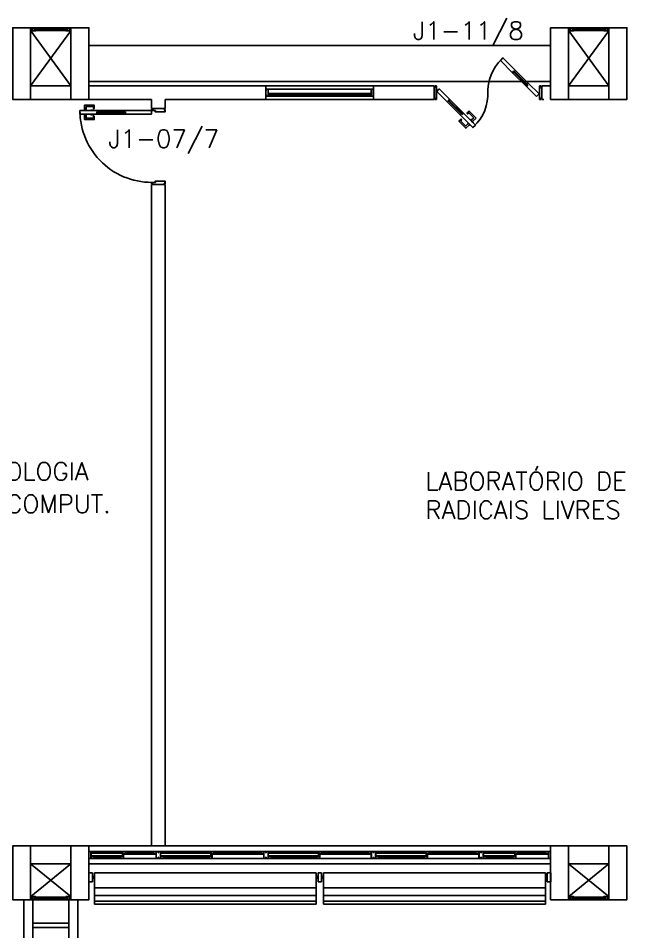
# Model space of a CAD drawing. Header units: millimetres. Extents: x 2801 to 3319, y 1187 to 1422.
# Drawn here: x 2984.39 to 2991.17, y 1340.99 to 1351.18 of the extents above; entities that cross this region are included whole.
import ezdxf

# ---------------------------------------------------------------- set-up
doc = ezdxf.new("R2010")
doc.units = ezdxf.units.MM
for name, color, linetype in [('AR-ALV', 2, 'Continuous'), ('AR-BRISES', 1, 'Continuous'), ('AR-ESQ', 1, 'Continuous'), ('AR-ESTC', 3, 'Continuous'), ('AR-PEITORIL', 1, 'Continuous'), ('AR-PISO', 1, 'Continuous'), ('AR-PORTA', 1, 'Continuous'), ('AR-SHAFT', 1, 'Continuous'), ('BR-LINHAS', 1, 'Continuous'), ('BR-MONTANTE', 242, 'Continuous'), ('BR-PAINEL', 1, 'Continuous'), ('BR-SUPORTE', 1, 'Continuous'), ('DT-ESQ-BAGUETE-C', 2, 'Continuous'), ('DT-ESQ-BAGUETE-V', 1, 'Continuous'), ('DT-ESQ-CHAPA DOBRADA-V', 1, 'Continuous'), ('DT-ESQ-MARCO-V', 1, 'Continuous'), ('DT-ESQ-PERFIL CADEIRA-C', 2, 'Continuous'), ('DT-ESQ-PERFIL CADEIRA-V', 1, 'Continuous'), ('DT-ESQ-PERFIL U SIMPLES-C', 2, 'Continuous'), ('DT-ESQ-PERFIL U-C', 2, 'Continuous'), ('DT-ESQ-PERFIL U-V', 1, 'Continuous'), ('DT-ESQ-VENEZIANA-C', 2, 'Continuous'), ('DT-ESQ-VENEZIANA-V', 2, 'Continuous'), ('DT-ESQ-VIDRO-C', 2, 'Continuous'), ('ENDEREÇO', 2, 'Continuous'), ('insercao', 4, 'Continuous'), ('maçaneta', 1, 'Continuous'), ('mov', 1, 'Continuous'), ('PM-PERFIL U-C', 2, 'Continuous'), ('PM-VIDRO', 1, 'Continuous'), ('pm1', 2, 'Continuous'), ('pm2', 2, 'Continuous'), ('TEXTO', 2, 'Continuous')]:
    doc.layers.add(name, color=color, linetype=linetype)
doc.styles.add('UNB-100', font='simplex.shx', dxfattribs={"height": 0.2})
doc.styles.add('UNB1-100', font='simplex.shx', dxfattribs={"height": 0.2})

# ---------------------------------------------------------------- blocks, each defined once
blk = doc.blocks.new('DET-GS-COBERTURA')
at = {"layer": 'AR-PISO', "linetype": 'Continuous'}
for p, q in [((210.868, -516.358), (210.868, -512.989)), ((211.468, -512.989), (210.868, -512.989)), ((210.968, -516.358), (210.968, -512.989)), ((211.368, -516.358), (211.368, -512.989)), ((211.468, -516.358), (211.468, -512.989)), ((210.968, -513.248), (211.368, -513.248)), ((210.968, -513.298), (211.368, -513.298))]:
    blk.add_line(p, q, dxfattribs=at)
blk = doc.blocks.new('EF40-P')
at = {"layer": 'DT-ESQ-BAGUETE-C', "color": 2, "ltscale": 0.1}
for points in [[(0.422, -0.08), (0.409, -0.08), (0.409, -0.079), (0.422, -0.079, 0.414214), (0.422, -0.078), (0.422, -0.067, 0.414214), (0.422, -0.067), (0.409, -0.067), (0.409, -0.065), (0.422, -0.065, -0.414214), (0.424, -0.067), (0.424, -0.079, -0.414214)], [(0.702, -0.08), (0.715, -0.08), (0.715, -0.079), (0.702, -0.079, -0.414214), (0.702, -0.078), (0.702, -0.067, -0.414214), (0.702, -0.067), (0.715, -0.067), (0.715, -0.065), (0.702, -0.065, 0.414214), (0.7, -0.067), (0.7, -0.079, 0.414214)], [(1.41, -0.08), (1.396, -0.08), (1.396, -0.079), (1.409, -0.079, 0.414214), (1.41, -0.078), (1.41, -0.067, 0.414214), (1.409, -0.067), (1.396, -0.067), (1.396, -0.065), (1.41, -0.065, -0.414214), (1.411, -0.067), (1.411, -0.079, -0.414214)], [(1.901, -0.08), (1.915, -0.08), (1.915, -0.079), (1.902, -0.079, -0.414214), (1.901, -0.078), (1.901, -0.067, -0.414214), (1.902, -0.067), (1.915, -0.067), (1.915, -0.065), (1.901, -0.065, 0.414214), (1.9, -0.067), (1.9, -0.079, 0.414214)], [(2.61, -0.08), (2.596, -0.08), (2.596, -0.079), (2.609, -0.079, 0.414214), (2.61, -0.078), (2.61, -0.067, 0.414214), (2.609, -0.067), (2.596, -0.067), (2.596, -0.065), (2.61, -0.065, -0.414214), (2.611, -0.067), (2.611, -0.079, -0.414214)], [(3.101, -0.08), (3.115, -0.08), (3.115, -0.079), (3.102, -0.079, -0.414214), (3.101, -0.078), (3.101, -0.067, -0.414214), (3.102, -0.067), (3.115, -0.067), (3.115, -0.065), (3.101, -0.065, 0.414214), (3.1, -0.067), (3.1, -0.079, 0.414214)], [(3.81, -0.08), (3.796, -0.08), (3.796, -0.079), (3.809, -0.079, 0.414214), (3.81, -0.078), (3.81, -0.067, 0.414214), (3.809, -0.067), (3.796, -0.067), (3.796, -0.065), (3.81, -0.065, -0.414214), (3.811, -0.067), (3.811, -0.079, -0.414214)], [(4.301, -0.08), (4.315, -0.08), (4.315, -0.079), (4.302, -0.079, -0.414214), (4.301, -0.078), (4.301, -0.067, -0.414214), (4.302, -0.067), (4.315, -0.067), (4.315, -0.065), (4.301, -0.065, 0.414214), (4.3, -0.067), (4.3, -0.079, 0.414214)], [(4.797, -0.08), (4.784, -0.08), (4.784, -0.079), (4.797, -0.079, 0.414214), (4.797, -0.078), (4.797, -0.067, 0.414214), (4.797, -0.067), (4.784, -0.067), (4.784, -0.065), (4.797, -0.065, -0.414214), (4.799, -0.067), (4.799, -0.079, -0.414214)], [(5.076, -0.08), (5.09, -0.08), (5.09, -0.079), (5.077, -0.079, -0.414214), (5.076, -0.078), (5.076, -0.067, -0.414214), (5.077, -0.067), (5.09, -0.067), (5.09, -0.065), (5.076, -0.065, 0.414214), (5.075, -0.067), (5.075, -0.079, 0.414214)], [(0.073, -0.125), (0.06, -0.125), (0.06, -0.124), (0.073, -0.124, 0.414214), (0.073, -0.123), (0.073, -0.112, 0.414214), (0.073, -0.112), (0.06, -0.112), (0.06, -0.11), (0.073, -0.11, -0.414214), (0.075, -0.112), (0.075, -0.124, -0.414214)], [(0.339, -0.125), (0.352, -0.125), (0.352, -0.124), (0.34, -0.124, -0.414214), (0.339, -0.123), (0.339, -0.112, -0.414214), (0.34, -0.112), (0.352, -0.112), (0.352, -0.11), (0.339, -0.11, 0.414214), (0.337, -0.112), (0.337, -0.124, 0.414214)], [(0.848, -0.125), (0.835, -0.125), (0.835, -0.124), (0.848, -0.124, 0.414214), (0.848, -0.123), (0.848, -0.112, 0.414214), (0.848, -0.112), (0.835, -0.112), (0.835, -0.11), (0.848, -0.11, -0.414214), (0.85, -0.112), (0.85, -0.124, -0.414214)], [(1.326, -0.125), (1.34, -0.125), (1.34, -0.124), (1.327, -0.124, -0.414214), (1.326, -0.123), (1.326, -0.112, -0.414214), (1.327, -0.112), (1.34, -0.112), (1.34, -0.11), (1.326, -0.11, 0.414214), (1.325, -0.112), (1.325, -0.124, 0.414214)], [(2.048, -0.125), (2.035, -0.125), (2.035, -0.124), (2.048, -0.124, 0.414214), (2.048, -0.123), (2.048, -0.112, 0.414214), (2.048, -0.112), (2.035, -0.112), (2.035, -0.11), (2.048, -0.11, -0.414214), (2.05, -0.112), (2.05, -0.124, -0.414214)], [(2.526, -0.125), (2.54, -0.125), (2.54, -0.124), (2.527, -0.124, -0.414214), (2.526, -0.123), (2.526, -0.112, -0.414214), (2.527, -0.112), (2.54, -0.112), (2.54, -0.11), (2.526, -0.11, 0.414214), (2.525, -0.112), (2.525, -0.124, 0.414214)], [(3.248, -0.125), (3.235, -0.125), (3.235, -0.124), (3.248, -0.124, 0.414214), (3.248, -0.123), (3.248, -0.112, 0.414214), (3.248, -0.112), (3.235, -0.112), (3.235, -0.11), (3.248, -0.11, -0.414214), (3.25, -0.112), (3.25, -0.124, -0.414214)], [(3.726, -0.125), (3.74, -0.125), (3.74, -0.124), (3.727, -0.124, -0.414214), (3.726, -0.123), (3.726, -0.112, -0.414214), (3.727, -0.112), (3.74, -0.112), (3.74, -0.11), (3.726, -0.11, 0.414214), (3.725, -0.112), (3.725, -0.124, 0.414214)], [(4.448, -0.125), (4.435, -0.125), (4.435, -0.124), (4.448, -0.124, 0.414214), (4.448, -0.123), (4.448, -0.112, 0.414214), (4.448, -0.112), (4.435, -0.112), (4.435, -0.11), (4.448, -0.11, -0.414214), (4.45, -0.112), (4.45, -0.124, -0.414214)], [(4.714, -0.125), (4.727, -0.125), (4.727, -0.124), (4.714, -0.124, -0.414214), (4.714, -0.123), (4.714, -0.112, -0.414214), (4.714, -0.112), (4.727, -0.112), (4.727, -0.11), (4.714, -0.11, 0.414214), (4.712, -0.112), (4.712, -0.124, 0.414214)]]:
    blk.add_lwpolyline(points, format="xyb", close=True, dxfattribs=at)
at = {"layer": 'DT-ESQ-BAGUETE-V', "ltscale": 0.1}
for p, q in [((0.422, -0.065), (0.702, -0.065)), ((1.41, -0.065), (1.901, -0.065)), ((2.61, -0.065), (3.101, -0.065)), ((3.81, -0.065), (4.301, -0.065)), ((4.797, -0.065), (5.076, -0.065))]:
    blk.add_line(p, q, dxfattribs=at)
at = {"layer": 'DT-ESQ-BAGUETE-V', "color": 1, "ltscale": 0.1}
for p, q in [((0.073, -0.11), (0.339, -0.11)), ((0.848, -0.11), (1.326, -0.11)), ((2.048, -0.11), (2.526, -0.11)), ((3.248, -0.11), (3.726, -0.11)), ((4.448, -0.11), (4.714, -0.11))]:
    blk.add_line(p, q, dxfattribs=at)
at = {"layer": 'DT-ESQ-CHAPA DOBRADA-V', "ltscale": 0.1}
for p, q in [((0.025, -0.077), (0.374, -0.077)), ((0.025, -0.08), (0.374, -0.08)), ((0.8, -0.077), (1.361, -0.077)), ((0.8, -0.08), (1.361, -0.08)), ((4.4, -0.077), (4.749, -0.077)), ((4.4, -0.08), (4.749, -0.08))]:
    blk.add_line(p, q, dxfattribs=at)
at = {"layer": 'DT-ESQ-CHAPA DOBRADA-V', "color": 1, "ltscale": 0.1}
for p, q in [((2, -0.077), (2.561, -0.077)), ((2, -0.08), (2.561, -0.08)), ((3.2, -0.077), (3.761, -0.077)), ((3.2, -0.08), (3.761, -0.08))]:
    blk.add_line(p, q, dxfattribs=at)
at = {"layer": 'DT-ESQ-PERFIL CADEIRA-C', "color": 2, "ltscale": 0.1}
for p, q in [((0.376, -0.088), (0.422, -0.088)), ((0.75, -0.088), (0.702, -0.088)), ((1.363, -0.088), (1.41, -0.088)), ((1.95, -0.088), (1.901, -0.088)), ((2.563, -0.088), (2.61, -0.088)), ((3.15, -0.088), (3.101, -0.088)), ((3.763, -0.088), (3.81, -0.088)), ((4.35, -0.088), (4.301, -0.088)), ((4.751, -0.088), (4.797, -0.088)), ((5.125, -0.088), (5.076, -0.088)), ((0.025, -0.134), (0.073, -0.134)), ((0.385, -0.134), (0.339, -0.134)), ((0.8, -0.134), (0.848, -0.134)), ((1.373, -0.134), (1.326, -0.134)), ((2, -0.134), (2.048, -0.134)), ((2.573, -0.134), (2.526, -0.134)), ((3.2, -0.134), (3.248, -0.134)), ((3.773, -0.134), (3.726, -0.134)), ((4.76, -0.134), (4.714, -0.134))]:
    blk.add_line(p, q, dxfattribs=at)
at = {"layer": 'DT-ESQ-PERFIL CADEIRA-C', "ltscale": 0.1}
blk.add_line((4.4, -0.134), (4.448, -0.134), dxfattribs=at)
at = {"layer": 'DT-ESQ-PERFIL CADEIRA-C', "color": 2, "ltscale": 0.1}
for points in [[(0.422, -0.087, -1), (0.422, -0.09), (0.376, -0.09, -0.414214), (0.374, -0.088), (0.374, -0.067, -0.414214), (0.376, -0.065), (0.407, -0.065, -0.414214), (0.409, -0.067), (0.409, -0.087)], [(0.409, -0.088, -0.198913), (0.408, -0.088, -0.198913), (0.407, -0.087), (0.407, -0.067, 0.414214), (0.407, -0.067), (0.376, -0.067, 0.414214), (0.375, -0.067), (0.375, -0.088, 0.414214), (0.376, -0.088)], [(0.702, -0.09), (0.75, -0.09), (0.75, -0.088), (0.715, -0.088, 0.198912), (0.716, -0.088, 0.198913), (0.716, -0.087), (0.716, -0.067, -0.414214), (0.717, -0.067), (0.75, -0.067), (0.75, -0.065), (0.716, -0.065, 0.414214), (0.715, -0.067), (0.715, -0.079), (0.715, -0.08), (0.715, -0.087), (0.702, -0.087, 1)], [(1.41, -0.087, -1), (1.41, -0.09), (1.363, -0.09, -0.414214), (1.361, -0.088), (1.361, -0.067, -0.414214), (1.363, -0.065), (1.395, -0.065, -0.414214), (1.396, -0.067), (1.396, -0.087)], [(1.396, -0.088, -0.198913), (1.395, -0.088, -0.198913), (1.395, -0.087), (1.395, -0.067, 0.414214), (1.394, -0.067), (1.363, -0.067, 0.414214), (1.363, -0.067), (1.363, -0.088, 0.414214), (1.363, -0.088)], [(1.901, -0.09), (1.95, -0.09), (1.95, -0.088), (1.915, -0.088, 0.198912), (1.916, -0.088, 0.198913), (1.916, -0.087), (1.916, -0.067, -0.414214), (1.917, -0.067), (1.95, -0.067), (1.95, -0.065), (1.916, -0.065, 0.414214), (1.915, -0.067), (1.915, -0.079), (1.915, -0.08), (1.915, -0.087), (1.901, -0.087, 1)], [(2.61, -0.087, -1), (2.61, -0.09), (2.563, -0.09, -0.414214), (2.561, -0.088), (2.561, -0.067, -0.414214), (2.563, -0.065), (2.595, -0.065, -0.414214), (2.596, -0.067), (2.596, -0.087)], [(2.596, -0.088, -0.198913), (2.595, -0.088, -0.198913), (2.595, -0.087), (2.595, -0.067, 0.414214), (2.594, -0.067), (2.563, -0.067, 0.414214), (2.563, -0.067), (2.563, -0.088, 0.414214), (2.563, -0.088)], [(3.101, -0.09), (3.15, -0.09), (3.15, -0.088), (3.115, -0.088, 0.198912), (3.116, -0.088, 0.198913), (3.116, -0.087), (3.116, -0.067, -0.414214), (3.117, -0.067), (3.15, -0.067), (3.15, -0.065), (3.116, -0.065, 0.414214), (3.115, -0.067), (3.115, -0.079), (3.115, -0.08), (3.115, -0.087), (3.101, -0.087, 1)], [(3.81, -0.087, -1), (3.81, -0.09), (3.763, -0.09, -0.414214), (3.761, -0.088), (3.761, -0.067, -0.414214), (3.763, -0.065), (3.795, -0.065, -0.414214), (3.796, -0.067), (3.796, -0.087)], [(3.796, -0.088, -0.198913), (3.795, -0.088, -0.198913), (3.795, -0.087), (3.795, -0.067, 0.414214), (3.794, -0.067), (3.763, -0.067, 0.414214), (3.763, -0.067), (3.763, -0.088, 0.414214), (3.763, -0.088)], [(4.301, -0.09), (4.35, -0.09), (4.35, -0.088), (4.315, -0.088, 0.198912), (4.316, -0.088, 0.198913), (4.316, -0.087), (4.316, -0.067, -0.414214), (4.317, -0.067), (4.35, -0.067), (4.35, -0.065), (4.316, -0.065, 0.414214), (4.315, -0.067), (4.315, -0.079), (4.315, -0.08), (4.315, -0.087), (4.301, -0.087, 1)], [(4.797, -0.087, -1), (4.797, -0.09), (4.751, -0.09, -0.414214), (4.749, -0.088), (4.749, -0.067, -0.414214), (4.751, -0.065), (4.782, -0.065, -0.414214), (4.784, -0.067), (4.784, -0.087)], [(4.784, -0.088, -0.198913), (4.783, -0.088, -0.198913), (4.782, -0.087), (4.782, -0.067, 0.414214), (4.782, -0.067), (4.751, -0.067, 0.414214), (4.75, -0.067), (4.75, -0.088, 0.414214), (4.751, -0.088)], [(5.076, -0.09), (5.125, -0.09), (5.125, -0.088), (5.09, -0.088, 0.198912), (5.091, -0.088, 0.198913), (5.091, -0.087), (5.091, -0.067, -0.414214), (5.092, -0.067), (5.125, -0.067), (5.125, -0.065), (5.091, -0.065, 0.414214), (5.09, -0.067), (5.09, -0.079), (5.09, -0.08), (5.09, -0.087), (5.076, -0.087, 1)], [(0.073, -0.135), (0.025, -0.135), (0.025, -0.134), (0.06, -0.134, -0.198912), (0.059, -0.133, -0.198913), (0.058, -0.132), (0.058, -0.112, 0.414214), (0.058, -0.112), (0.025, -0.112), (0.025, -0.11), (0.058, -0.11, -0.414214), (0.06, -0.112), (0.06, -0.124), (0.06, -0.125), (0.06, -0.132), (0.073, -0.132, -1)], [(0.339, -0.132, 1), (0.339, -0.135), (0.385, -0.135, 0.414214), (0.387, -0.133), (0.387, -0.112, 0.414214), (0.385, -0.11), (0.354, -0.11, 0.414214), (0.352, -0.112), (0.352, -0.132)], [(0.352, -0.134, 0.198913), (0.354, -0.133, 0.198913), (0.354, -0.132), (0.354, -0.112, -0.414214), (0.354, -0.112), (0.385, -0.112, -0.414214), (0.386, -0.112), (0.386, -0.133, -0.414214), (0.385, -0.134)], [(0.848, -0.135), (0.8, -0.135), (0.8, -0.134), (0.835, -0.134, -0.198912), (0.834, -0.133, -0.198913), (0.833, -0.132), (0.833, -0.112, 0.414214), (0.833, -0.112), (0.8, -0.112), (0.8, -0.11), (0.833, -0.11, -0.414214), (0.835, -0.112), (0.835, -0.124), (0.835, -0.125), (0.835, -0.132), (0.848, -0.132, -1)], [(1.326, -0.132, 1), (1.326, -0.135), (1.373, -0.135, 0.414214), (1.375, -0.133), (1.375, -0.112, 0.414214), (1.373, -0.11), (1.341, -0.11, 0.414214), (1.34, -0.112), (1.34, -0.132)], [(1.34, -0.134, 0.198913), (1.341, -0.133, 0.198913), (1.341, -0.132), (1.341, -0.112, -0.414214), (1.342, -0.112), (1.373, -0.112, -0.414214), (1.373, -0.112), (1.373, -0.133, -0.414214), (1.373, -0.134)], [(2.048, -0.135), (2, -0.135), (2, -0.134), (2.035, -0.134, -0.198912), (2.034, -0.133, -0.198913), (2.033, -0.132), (2.033, -0.112, 0.414214), (2.033, -0.112), (2, -0.112), (2, -0.11), (2.033, -0.11, -0.414214), (2.035, -0.112), (2.035, -0.124), (2.035, -0.125), (2.035, -0.132), (2.048, -0.132, -1)], [(2.526, -0.132, 1), (2.526, -0.135), (2.573, -0.135, 0.414214), (2.575, -0.133), (2.575, -0.112, 0.414214), (2.573, -0.11), (2.541, -0.11, 0.414214), (2.54, -0.112), (2.54, -0.132)], [(2.54, -0.134, 0.198913), (2.541, -0.133, 0.198913), (2.541, -0.132), (2.541, -0.112, -0.414214), (2.542, -0.112), (2.573, -0.112, -0.414214), (2.573, -0.112), (2.573, -0.133, -0.414214), (2.573, -0.134)], [(3.248, -0.135), (3.2, -0.135), (3.2, -0.134), (3.235, -0.134, -0.198912), (3.234, -0.133, -0.198913), (3.233, -0.132), (3.233, -0.112, 0.414214), (3.233, -0.112), (3.2, -0.112), (3.2, -0.11), (3.233, -0.11, -0.414214), (3.235, -0.112), (3.235, -0.124), (3.235, -0.125), (3.235, -0.132), (3.248, -0.132, -1)], [(3.726, -0.132, 1), (3.726, -0.135), (3.773, -0.135, 0.414214), (3.775, -0.133), (3.775, -0.112, 0.414214), (3.773, -0.11), (3.741, -0.11, 0.414214), (3.74, -0.112), (3.74, -0.132)], [(3.74, -0.134, 0.198913), (3.741, -0.133, 0.198913), (3.741, -0.132), (3.741, -0.112, -0.414214), (3.742, -0.112), (3.773, -0.112, -0.414214), (3.773, -0.112), (3.773, -0.133, -0.414214), (3.773, -0.134)], [(4.448, -0.135), (4.4, -0.135), (4.4, -0.134), (4.435, -0.134, -0.198912), (4.434, -0.133, -0.198913), (4.433, -0.132), (4.433, -0.112, 0.414214), (4.433, -0.112), (4.4, -0.112), (4.4, -0.11), (4.433, -0.11, -0.414214), (4.435, -0.112), (4.435, -0.124), (4.435, -0.125), (4.435, -0.132), (4.448, -0.132, -1)], [(4.714, -0.132, 1), (4.714, -0.135), (4.76, -0.135, 0.414214), (4.762, -0.133), (4.762, -0.112, 0.414214), (4.76, -0.11), (4.729, -0.11, 0.414214), (4.727, -0.112), (4.727, -0.132)], [(4.727, -0.134, 0.198913), (4.729, -0.133, 0.198913), (4.729, -0.132), (4.729, -0.112, -0.414214), (4.729, -0.112), (4.76, -0.112, -0.414214), (4.761, -0.112), (4.761, -0.133, -0.414214), (4.76, -0.134)]]:
    blk.add_lwpolyline(points, format="xyb", close=True, dxfattribs=at)
at = {"layer": 'DT-ESQ-PERFIL CADEIRA-V', "ltscale": 0.1}
for p, q in [((0.407, -0.09), (0.702, -0.09)), ((1.395, -0.09), (1.901, -0.09))]:
    blk.add_line(p, q, dxfattribs=at)
at = {"layer": 'DT-ESQ-PERFIL CADEIRA-V', "color": 1, "ltscale": 0.1}
for p, q in [((2.595, -0.09), (3.101, -0.09)), ((3.795, -0.09), (4.301, -0.09)), ((4.782, -0.09), (5.076, -0.09)), ((0.073, -0.135), (0.339, -0.135)), ((0.848, -0.135), (1.326, -0.135)), ((2.048, -0.135), (2.526, -0.135)), ((4.448, -0.135), (4.714, -0.135))]:
    blk.add_line(p, q, dxfattribs=at)
at = {"layer": 'DT-ESQ-PERFIL CADEIRA-V', "color": 2, "ltscale": 0.1}
blk.add_line((3.248, -0.135), (3.726, -0.135), dxfattribs=at)
at = {"layer": 'DT-ESQ-PERFIL U SIMPLES-C', "color": 2, "ltscale": 0.1}
for points in [[(0.376, -0.102), (0.384, -0.102), (0.384, -0.1), (0.376, -0.1, -0.414214), (0.375, -0.1), (0.375, -0.092, -0.414214), (0.376, -0.091), (0.384, -0.091), (0.384, -0.09), (0.376, -0.09, 0.414214), (0.374, -0.092), (0.374, -0.1, 0.414214)], [(0.385, -0.098), (0.378, -0.098), (0.378, -0.1), (0.385, -0.1, -0.414214), (0.386, -0.1), (0.386, -0.108, -0.414214), (0.385, -0.109), (0.378, -0.109), (0.378, -0.11), (0.385, -0.11, 0.414214), (0.387, -0.108), (0.387, -0.1, 0.414214)], [(1.363, -0.102), (1.371, -0.102), (1.371, -0.1), (1.363, -0.1, -0.414214), (1.363, -0.1), (1.363, -0.092, -0.414214), (1.363, -0.091), (1.371, -0.091), (1.371, -0.09), (1.363, -0.09, 0.414214), (1.361, -0.092), (1.361, -0.1, 0.414214)], [(1.373, -0.098), (1.365, -0.098), (1.365, -0.1), (1.373, -0.1, -0.414214), (1.373, -0.1), (1.373, -0.108, -0.414214), (1.373, -0.109), (1.365, -0.109), (1.365, -0.11), (1.373, -0.11, 0.414214), (1.375, -0.108), (1.375, -0.1, 0.414214)], [(2.563, -0.102), (2.571, -0.102), (2.571, -0.1), (2.563, -0.1, -0.414214), (2.563, -0.1), (2.563, -0.092, -0.414214), (2.563, -0.091), (2.571, -0.091), (2.571, -0.09), (2.563, -0.09, 0.414214), (2.561, -0.092), (2.561, -0.1, 0.414214)], [(2.573, -0.098), (2.565, -0.098), (2.565, -0.1), (2.573, -0.1, -0.414214), (2.573, -0.1), (2.573, -0.108, -0.414214), (2.573, -0.109), (2.565, -0.109), (2.565, -0.11), (2.573, -0.11, 0.414214), (2.575, -0.108), (2.575, -0.1, 0.414214)], [(3.763, -0.102), (3.771, -0.102), (3.771, -0.1), (3.763, -0.1, -0.414214), (3.763, -0.1), (3.763, -0.092, -0.414214), (3.763, -0.091), (3.771, -0.091), (3.771, -0.09), (3.763, -0.09, 0.414214), (3.761, -0.092), (3.761, -0.1, 0.414214)], [(3.773, -0.098), (3.765, -0.098), (3.765, -0.1), (3.773, -0.1, -0.414214), (3.773, -0.1), (3.773, -0.108, -0.414214), (3.773, -0.109), (3.765, -0.109), (3.765, -0.11), (3.773, -0.11, 0.414214), (3.775, -0.108), (3.775, -0.1, 0.414214)], [(4.751, -0.102), (4.759, -0.102), (4.759, -0.1), (4.751, -0.1, -0.414214), (4.75, -0.1), (4.75, -0.092, -0.414214), (4.751, -0.091), (4.759, -0.091), (4.759, -0.09), (4.751, -0.09, 0.414214), (4.749, -0.092), (4.749, -0.1, 0.414214)], [(4.76, -0.098), (4.752, -0.098), (4.752, -0.1), (4.76, -0.1, -0.414214), (4.761, -0.1), (4.761, -0.108, -0.414214), (4.76, -0.109), (4.752, -0.109), (4.752, -0.11), (4.76, -0.11, 0.414214), (4.762, -0.108), (4.762, -0.1, 0.414214)]]:
    blk.add_lwpolyline(points, format="xyb", close=True, dxfattribs=at)
at = {"layer": 'DT-ESQ-PERFIL U-C', "color": 2, "ltscale": 0.1}
for points in [[(0, -0.062, -0.414214), (0.001, -0.06), (0.023, -0.06, -0.414214), (0.025, -0.062), (0.025, -0.139, -0.414214), (0.023, -0.14), (0.001, -0.14, -0.414214), (0, -0.139), (0, -0.125), (0.001, -0.125), (0.001, -0.138, 0.414214), (0.002, -0.139), (0.023, -0.139, 0.414214), (0.023, -0.138), (0.023, -0.062, 0.414214), (0.023, -0.062), (0.002, -0.062, 0.414214), (0.001, -0.062), (0.001, -0.075), (0, -0.075)], [(0.775, -0.062, 0.414214), (0.773, -0.06), (0.751, -0.06, 0.414214), (0.75, -0.062), (0.75, -0.139, 0.414214), (0.751, -0.14), (0.773, -0.14, 0.414214), (0.775, -0.139), (0.775, -0.125), (0.773, -0.125), (0.773, -0.138, -0.414214), (0.773, -0.139), (0.752, -0.139, -0.414214), (0.751, -0.138), (0.751, -0.062, -0.414214), (0.752, -0.062), (0.773, -0.062, -0.414214), (0.773, -0.062), (0.773, -0.075), (0.775, -0.075)], [(0.775, -0.062, -0.414214), (0.776, -0.06), (0.798, -0.06, -0.414214), (0.8, -0.062), (0.8, -0.139, -0.414214), (0.798, -0.14), (0.776, -0.14, -0.414214), (0.775, -0.139), (0.775, -0.125), (0.776, -0.125), (0.776, -0.138, 0.414214), (0.777, -0.139), (0.798, -0.139, 0.414214), (0.798, -0.138), (0.798, -0.062, 0.414214), (0.798, -0.062), (0.777, -0.062, 0.414214), (0.776, -0.062), (0.776, -0.075), (0.775, -0.075)], [(1.975, -0.062, 0.414214), (1.973, -0.06), (1.951, -0.06, 0.414214), (1.95, -0.062), (1.95, -0.139, 0.414214), (1.951, -0.14), (1.973, -0.14, 0.414214), (1.975, -0.139), (1.975, -0.125), (1.973, -0.125), (1.973, -0.138, -0.414214), (1.973, -0.139), (1.952, -0.139, -0.414214), (1.951, -0.138), (1.951, -0.062, -0.414214), (1.952, -0.062), (1.973, -0.062, -0.414214), (1.973, -0.062), (1.973, -0.075), (1.975, -0.075)], [(1.975, -0.062, -0.414214), (1.976, -0.06), (1.998, -0.06, -0.414214), (2, -0.062), (2, -0.139, -0.414214), (1.998, -0.14), (1.976, -0.14, -0.414214), (1.975, -0.139), (1.975, -0.125), (1.976, -0.125), (1.976, -0.138, 0.414214), (1.977, -0.139), (1.998, -0.139, 0.414214), (1.998, -0.138), (1.998, -0.062, 0.414214), (1.998, -0.062), (1.977, -0.062, 0.414214), (1.976, -0.062), (1.976, -0.075), (1.975, -0.075)], [(3.175, -0.062, 0.414214), (3.173, -0.06), (3.151, -0.06, 0.414214), (3.15, -0.062), (3.15, -0.139, 0.414214), (3.151, -0.14), (3.173, -0.14, 0.414214), (3.175, -0.139), (3.175, -0.125), (3.173, -0.125), (3.173, -0.138, -0.414214), (3.173, -0.139), (3.152, -0.139, -0.414214), (3.151, -0.138), (3.151, -0.062, -0.414214), (3.152, -0.062), (3.173, -0.062, -0.414214), (3.173, -0.062), (3.173, -0.075), (3.175, -0.075)], [(3.175, -0.062, -0.414214), (3.176, -0.06), (3.198, -0.06, -0.414214), (3.2, -0.062), (3.2, -0.139, -0.414214), (3.198, -0.14), (3.176, -0.14, -0.414214), (3.175, -0.139), (3.175, -0.125), (3.176, -0.125), (3.176, -0.138, 0.414214), (3.177, -0.139), (3.198, -0.139, 0.414214), (3.198, -0.138), (3.198, -0.062, 0.414214), (3.198, -0.062), (3.177, -0.062, 0.414214), (3.176, -0.062), (3.176, -0.075), (3.175, -0.075)], [(4.375, -0.062, 0.414214), (4.373, -0.06), (4.351, -0.06, 0.414214), (4.35, -0.062), (4.35, -0.139, 0.414214), (4.351, -0.14), (4.373, -0.14, 0.414214), (4.375, -0.139), (4.375, -0.125), (4.373, -0.125), (4.373, -0.138, -0.414214), (4.373, -0.139), (4.352, -0.139, -0.414214), (4.351, -0.138), (4.351, -0.062, -0.414214), (4.352, -0.062), (4.373, -0.062, -0.414214), (4.373, -0.062), (4.373, -0.075), (4.375, -0.075)], [(4.375, -0.062, -0.414214), (4.376, -0.06), (4.398, -0.06, -0.414214), (4.4, -0.062), (4.4, -0.139, -0.414214), (4.398, -0.14), (4.376, -0.14, -0.414214), (4.375, -0.139), (4.375, -0.125), (4.376, -0.125), (4.376, -0.138, 0.414214), (4.377, -0.139), (4.398, -0.139, 0.414214), (4.398, -0.138), (4.398, -0.062, 0.414214), (4.398, -0.062), (4.377, -0.062, 0.414214), (4.376, -0.062), (4.376, -0.075), (4.375, -0.075)], [(5.15, -0.062, 0.414214), (5.148, -0.06), (5.126, -0.06, 0.414214), (5.125, -0.062), (5.125, -0.139, 0.414214), (5.126, -0.14), (5.148, -0.14, 0.414214), (5.15, -0.139), (5.15, -0.125), (5.148, -0.125), (5.148, -0.138, -0.414214), (5.148, -0.139), (5.127, -0.139, -0.414214), (5.126, -0.138), (5.126, -0.062, -0.414214), (5.127, -0.062), (5.148, -0.062, -0.414214), (5.148, -0.062), (5.148, -0.075), (5.15, -0.075)]]:
    blk.add_lwpolyline(points, format="xyb", close=True, dxfattribs=at)
at = {"layer": 'DT-ESQ-PERFIL U-V', "color": 1, "ltscale": 0.1}
for p, q in [((0.023, -0.06), (0.751, -0.06)), ((0.798, -0.06), (1.951, -0.06)), ((1.998, -0.06), (3.151, -0.06)), ((4.398, -0.06), (5.126, -0.06)), ((0.023, -0.14), (0.751, -0.14)), ((0.798, -0.14), (1.951, -0.14)), ((1.998, -0.14), (3.151, -0.14)), ((4.398, -0.14), (5.126, -0.14))]:
    blk.add_line(p, q, dxfattribs=at)
at = {"layer": 'DT-ESQ-PERFIL U-V', "ltscale": 0.1}
for p, q in [((3.198, -0.06), (4.351, -0.06)), ((3.198, -0.14), (4.351, -0.14))]:
    blk.add_line(p, q, dxfattribs=at)
at = {"layer": 'DT-ESQ-VIDRO-C', "ltscale": 0.1}
for points in [[(0.713, -0.085), (0.713, -0.082), (0.411, -0.082), (0.411, -0.085)], [(1.912, -0.085), (1.912, -0.082), (1.399, -0.082), (1.399, -0.085)], [(3.112, -0.085), (3.112, -0.082), (2.599, -0.082), (2.599, -0.085)], [(4.312, -0.085), (4.312, -0.082), (3.799, -0.082), (3.799, -0.085)], [(5.087, -0.085), (5.087, -0.082), (4.786, -0.082), (4.786, -0.085)], [(0.063, -0.13), (0.063, -0.127), (0.349, -0.127), (0.349, -0.13)], [(0.838, -0.13), (0.838, -0.127), (1.337, -0.127), (1.337, -0.13)], [(2.038, -0.13), (2.038, -0.127), (2.537, -0.127), (2.537, -0.13)], [(3.238, -0.13), (3.238, -0.127), (3.737, -0.127), (3.737, -0.13)], [(4.438, -0.13), (4.438, -0.127), (4.724, -0.127), (4.724, -0.13)]]:
    blk.add_lwpolyline(points, close=True, dxfattribs=at)
blk = doc.blocks.new('EF01-P')
at = {"layer": 'DT-ESQ-BAGUETE-C', "ltscale": 0.1}
for points in [[(0.002, 0.035), (0.015, 0.035), (0.015, 0.033), (0.002, 0.033), (0.002, 0.005), (0.015, 0.005), (0.015, 0.004), (0.002, 0.004, -0.414214), (0, 0.005), (0, 0.033, -0.414214)], [(0.448, 0.035), (0.435, 0.035), (0.435, 0.033), (0.448, 0.033), (0.448, 0.005), (0.435, 0.005), (0.435, 0.004), (0.448, 0.004, 0.414214), (0.45, 0.005), (0.45, 0.033, 0.414214)]]:
    blk.add_lwpolyline(points, format="xyb", close=True, dxfattribs=at)
at = {"layer": 'DT-ESQ-PERFIL CADEIRA-C', "color": 2, "ltscale": 0.1}
for points in [[(0.01, 0.002), (0.01, 0.003), (0.002, 0.003, 1), (0.002, 0), (0.015, 0, 0.414214), (0.016, 0.002), (0.016, 0.033), (0.043, 0.033)], [(0.407, 0.006), (0.432, 0.006), (0.432, 0.016), (0.433, 0.016), (0.433, 0.006, -0.414214), (0.432, 0.005), (0.407, 0.005), (0.394, 0.005, -1), (0.394, 0.008), (0.407, 0.008), (0.407, 0.02), (0.407, 0.032), (0.394, 0.032, -1), (0.394, 0.035), (0.407, 0.035), (0.433, 0.035, -0.414214), (0.435, 0.033), (0.435, 0.002), (0.448, 0.002)]]:
    blk.add_lwpolyline(points, format="xyb", dxfattribs=at)
at = {"layer": 'DT-ESQ-PERFIL CADEIRA-C', "ltscale": 0.1}
for points in [[(0.043, 0.006), (0.018, 0.006), (0.018, 0.016), (0.016, 0.016), (0.016, 0.006, 0.414214), (0.018, 0.005), (0.043, 0.005), (0.056, 0.005, 1), (0.056, 0.008), (0.043, 0.008), (0.043, 0.02), (0.043, 0.032), (0.056, 0.032, 1), (0.056, 0.035), (0.043, 0.035), (0.016, 0.035, 0.414214), (0.015, 0.033), (0.015, 0.002), (0.002, 0.002)], [(0.041, 0.02), (0.041, 0.032, -0.414214), (0.043, 0.033), (0.056, 0.033)], [(0.041, 0.02), (0.041, 0.008, 0.414214), (0.043, 0.006), (0.056, 0.006)], [(0.408, 0.02), (0.408, 0.032, 0.414214), (0.407, 0.033), (0.394, 0.033)], [(0.408, 0.02), (0.408, 0.008, -0.414214), (0.407, 0.006), (0.394, 0.006)], [(0.44, 0.002), (0.44, 0.003), (0.448, 0.003, -1), (0.448, 0), (0.435, 0, -0.414214), (0.433, 0.002), (0.433, 0.033), (0.407, 0.033)]]:
    blk.add_lwpolyline(points, format="xyb", dxfattribs=at)
at = {"layer": 'DT-ESQ-PERFIL CADEIRA-V', "ltscale": 0.1}
blk.add_line((0.015, 0), (0.435, 0), dxfattribs=at)
at = {"layer": 'DT-ESQ-VENEZIANA-C', "ltscale": 0.1}
for p, q in [((0.043, 0.011), (0.407, 0.011)), ((0.043, 0.009), (0.407, 0.009))]:
    blk.add_line(p, q, dxfattribs=at)
at = {"layer": 'DT-ESQ-VENEZIANA-V', "ltscale": 0.1}
blk.add_line((0.043, 0.031), (0.407, 0.031), dxfattribs=at)
blk = doc.blocks.new('BR-MODULO1')
at = {"layer": 'BR-LINHAS'}
for p, q in [((0.06, -0.265), (2.535, -0.265)), ((2.615, -0.265), (5.09, -0.265)), ((0.06, -0.352), (2.535, -0.352)), ((2.615, -0.352), (5.09, -0.352)), ((0.06, -0.415), (2.535, -0.415)), ((2.615, -0.415), (5.09, -0.415))]:
    blk.add_line(p, q, dxfattribs=at)
at = {"layer": 'BR-MONTANTE'}
for p, q in [((0, -0.1), (0, -0.2)), ((0, -0.1), (0.04, -0.1)), ((0.04, -0.1), (0.04, -0.2)), ((2.555, -0.1), (2.595, -0.1)), ((2.555, -0.1), (2.555, -0.2)), ((2.595, -0.1), (2.595, -0.2)), ((5.11, -0.1), (5.11, -0.2)), ((5.11, -0.1), (5.15, -0.1)), ((5.15, -0.1), (5.15, -0.2)), ((0, -0.2), (0.04, -0.2)), ((2.555, -0.2), (2.595, -0.2)), ((5.11, -0.2), (5.15, -0.2))]:
    blk.add_line(p, q, dxfattribs=at)
at = {"layer": 'BR-PAINEL'}
for p, q in [((0.06, -0.1), (2.535, -0.1)), ((0.06, -0.1), (0.06, -0.45)), ((2.535, -0.1), (2.535, -0.45)), ((2.615, -0.1), (2.615, -0.45)), ((2.615, -0.1), (5.09, -0.1)), ((5.09, -0.1), (5.09, -0.45)), ((0.06, -0.45), (2.535, -0.45)), ((2.615, -0.45), (5.09, -0.45))]:
    blk.add_line(p, q, dxfattribs=at)
at = {"layer": 'BR-SUPORTE'}
for p, q in [((0.04, -0.14), (0.06, -0.14)), ((0.04, -0.16), (0.06, -0.16)), ((0.05, -0.14), (0.05, -0.16)), ((2.535, -0.14), (2.555, -0.14)), ((2.535, -0.16), (2.555, -0.16)), ((2.545, -0.14), (2.545, -0.16)), ((2.615, -0.14), (2.595, -0.14)), ((2.615, -0.16), (2.595, -0.16)), ((2.605, -0.14), (2.605, -0.16)), ((5.09, -0.14), (5.11, -0.14)), ((5.09, -0.16), (5.11, -0.16)), ((5.1, -0.14), (5.1, -0.16))]:
    blk.add_line(p, q, dxfattribs=at)
blk = doc.blocks.new('EF05B-P')
at = {"layer": 'DT-ESQ-BAGUETE-C', "ltscale": 0.1}
for points in [[(0.039, -0.05), (0.0255, -0.05), (0.0255, -0.0485), (0.039, -0.0485), (0.039, -0.0365), (0.0255, -0.0365), (0.0255, -0.035), (0.039, -0.035, -0.4142136), (0.0405, -0.0365), (0.0405, -0.0485, -0.4142136)], [(1.161, -0.05), (1.1745, -0.05), (1.1745, -0.0485), (1.161, -0.0485), (1.161, -0.0365), (1.1745, -0.0365), (1.1745, -0.035), (1.161, -0.035, 0.4142136), (1.1595, -0.0365), (1.1595, -0.0485, 0.4142136)]]:
    blk.add_lwpolyline(points, format="xyb", close=True, dxfattribs=at)
at = {"layer": 'DT-ESQ-BAGUETE-V', "ltscale": 0.1}
blk.add_line((1.161, -0.05), (0.039, -0.05), dxfattribs=at)
at = {"layer": 'DT-ESQ-CHAPA DOBRADA-V', "ltscale": 0.1}
blk.add_line((1.16, -0.067), (0.04, -0.067), dxfattribs=at)
at = {"layer": 'DT-ESQ-MARCO-V', "ltscale": 0.1}
for p, q in [((0.0235, -0.035), (1.1765, -0.035)), ((0.0235, -0.115), (1.1765, -0.115))]:
    blk.add_line(p, q, dxfattribs=at)
at = {"layer": 'DT-ESQ-PERFIL U-C', "ltscale": 0.1}
for points in [[(0.025, -0.0655), (0.025, -0.0655, 0.4142136), (0.0235, -0.067), (0.0235, -0.1135), (0.0015, -0.1135), (0.0015, -0.1), (0, -0.1), (0, -0.1135, 0.4142136), (0.0015, -0.115), (0.0235, -0.115, 0.4142136), (0.025, -0.1135), (0.025, -0.067), (0.04, -0.067, 1), (0.04, -0.064), (0.025, -0.064), (0.025, -0.0365, 0.4142136), (0.0235, -0.035), (0.0015, -0.035, 0.4142136), (0, -0.0365), (0, -0.05), (0.0015, -0.05), (0.0015, -0.0365), (0.0235, -0.0365), (0.0235, -0.064, 0.4142136), (0.025, -0.0655), (0.04, -0.0655)], [(1.175, -0.0655), (1.175, -0.0655, -0.4142136), (1.1765, -0.067), (1.1765, -0.1135), (1.1985, -0.1135), (1.1985, -0.1), (1.2, -0.1), (1.2, -0.1135, -0.4142136), (1.1985, -0.115), (1.1765, -0.115, -0.4142136), (1.175, -0.1135), (1.175, -0.067), (1.16, -0.067, -1), (1.16, -0.064), (1.175, -0.064), (1.175, -0.0365, -0.4142136), (1.1765, -0.035), (1.1985, -0.035, -0.4142136), (1.2, -0.0365), (1.2, -0.05), (1.1985, -0.05), (1.1985, -0.0365), (1.1765, -0.0365), (1.1765, -0.064, -0.4142136), (1.175, -0.0655), (1.16, -0.0655)]]:
    blk.add_lwpolyline(points, format="xyb", dxfattribs=at)
at = {"layer": 'DT-ESQ-VIDRO-C', "ltscale": 0.1}
blk.add_lwpolyline([(0.027, -0.062), (0.027, -0.052), (1.173, -0.052), (1.173, -0.062)], close=True, dxfattribs=at)
blk = doc.blocks.new('PM7B')
at = {"layer": 'maçaneta'}
for points in [[(0.732, -0.208), (0.771, -0.247), (0.785, -0.233), (0.758, -0.206, -0.414214), (0.758, -0.204), (0.813, -0.148), (0.827, -0.162), (0.834, -0.155), (0.81, -0.13)], [(0.806, -0.282), (0.845, -0.321), (0.923, -0.243), (0.898, -0.219), (0.891, -0.226), (0.905, -0.24), (0.849, -0.295, -0.414214), (0.847, -0.295), (0.82, -0.268)], [(0.845, -0.321), (0.806, -0.282), (0.82, -0.268), (0.847, -0.295, 0.414214), (0.849, -0.295), (0.905, -0.24), (0.891, -0.226), (0.898, -0.219), (0.923, -0.243)]]:
    blk.add_lwpolyline(points, format="xyb", close=True, dxfattribs=at)
for points in [[(0.792, -0.226), (0.764, -0.254), (0.767, -0.258), (0.795, -0.229)], [(0.792, -0.226), (0.764, -0.254), (0.767, -0.258), (0.795, -0.229)], [(0.827, -0.261), (0.799, -0.289), (0.795, -0.286), (0.824, -0.258)], [(0.827, -0.261), (0.799, -0.289), (0.795, -0.286), (0.824, -0.258)]]:
    blk.add_lwpolyline(points, close=True, dxfattribs=at)
at = {"layer": 'mov'}
for centre, start, end in [((0.099, 0.089), 356.8029, 46.3992), ((1.101, 0.061), 176.8029, 226.3992)]:
    blk.add_arc(centre, 0.501, start, end, dxfattribs=at)
at = {"layer": 'PM-PERFIL U-C'}
for p, q in [((0, 0.12), (0, 0.139)), ((0.002, 0.12), (0, 0.12)), ((0.001, 0.14), (0.01, 0.14)), ((0.01, 0.138), (0.002, 0.138)), ((0.002, 0.138), (0.002, 0.12)), ((0.01, 0.14), (0.01, 0.149)), ((0.012, 0.15), (0.023, 0.15)), ((0.023, 0.148), (0.012, 0.148)), ((0.012, 0.148), (0.012, 0.139)), ((0.023, 0.148), (0.023, 0.002)), ((0.025, 0.149), (0.025, 0.001)), ((1.175, 0.149), (1.175, 0.001)), ((1.188, 0.15), (1.176, 0.15)), ((1.177, 0.148), (1.188, 0.148)), ((1.177, 0.148), (1.177, 0.002)), ((1.188, 0.148), (1.188, 0.139)), ((1.189, 0.138), (1.198, 0.138)), ((1.19, 0.14), (1.19, 0.149)), ((1.198, 0.14), (1.19, 0.14)), ((1.198, 0.138), (1.198, 0.12)), ((1.198, 0.12), (1.2, 0.12)), ((1.2, 0.12), (1.2, 0.139)), ((0, 0.012), (0, 0.03)), ((0, 0.03), (0.002, 0.03)), ((0.01, 0.01), (0.001, 0.01)), ((0.002, 0.03), (0.002, 0.012)), ((0.002, 0.012), (0.01, 0.012)), ((0.01, 0.001), (0.01, 0.01)), ((0.012, 0.01), (0.012, 0.002)), ((0.012, 0.002), (0.023, 0.002)), ((0.023, 0), (0.012, 0)), ((1.188, 0.002), (1.177, 0.002)), ((1.176, 0), (1.188, 0)), ((1.188, 0.01), (1.188, 0.002)), ((1.198, 0.012), (1.189, 0.012)), ((1.19, 0.01), (1.198, 0.01)), ((1.19, 0.001), (1.19, 0.01)), ((1.198, 0.03), (1.198, 0.012)), ((1.2, 0.03), (1.198, 0.03)), ((1.2, 0.012), (1.2, 0.03))]:
    blk.add_line(p, q, dxfattribs=at)
for centre, start, end in [((0.001, 0.139), 90, 180), ((0.012, 0.149), 90, 180), ((0.01, 0.139), 270, 0), ((0.023, 0.149), 0, 90), ((1.176, 0.149), 90, 180), ((1.188, 0.149), 0, 90), ((1.189, 0.139), 180, 270), ((1.198, 0.139), 0, 90), ((0.001, 0.012), 180, 270), ((0.01, 0.01), 0, 90), ((0.012, 0.001), 180, 270), ((0.023, 0.001), 269.9386, 0), ((1.176, 0.001), 180, 270.0614), ((1.189, 0.01), 90, 180), ((1.188, 0.001), 270, 0), ((1.198, 0.012), 270, 0)]:
    blk.add_arc(centre, 0.0015, start, end, dxfattribs=at)
at = {"layer": 'PM-VIDRO'}
for p, q in [((0.161, 0.171), (0.302, 0.312)), ((0.309, 0.305), (0.168, 0.164)), ((0.891, -0.155), (1.032, -0.014)), ((1.039, -0.021), (0.898, -0.162))]:
    blk.add_line(p, q, dxfattribs=at)
at = {"layer": 'pm1'}
for p, q in [((0.302, 0.312), (0.291, 0.323)), ((0.302, 0.312), (0.309, 0.319)), ((0.327, 0.302), (0.309, 0.319)), ((0.316, 0.312), (0.309, 0.305)), ((0.32, 0.294), (0.309, 0.305)), ((0.327, 0.302), (0.32, 0.294)), ((0.03, 0.061), (0.15, 0.181)), ((0.178, 0.153), (0.058, 0.033)), ((0.15, 0.181), (0.161, 0.171)), ((0.154, 0.164), (0.161, 0.171)), ((0.171, 0.146), (0.154, 0.164)), ((0.168, 0.164), (0.161, 0.157)), ((0.168, 0.164), (0.178, 0.153)), ((0.178, 0.153), (0.171, 0.146)), ((0.058, 0.033), (0.03, 0.061)), ((1.022, -0.003), (1.029, 0.004)), ((1.029, 0.004), (1.046, -0.014)), ((1.032, -0.014), (1.039, -0.007)), ((1.046, -0.014), (1.039, -0.021)), ((0.873, -0.152), (0.88, -0.144)), ((0.873, -0.152), (0.891, -0.169)), ((0.88, -0.144), (0.891, -0.155)), ((0.884, -0.162), (0.891, -0.155)), ((0.898, -0.162), (0.891, -0.169)), ((0.898, -0.162), (0.909, -0.173))]:
    blk.add_line(p, q, dxfattribs=at)
for points in [[(0.291, 0.323), (0.433, 0.464), (0.461, 0.436), (0.32, 0.294)], [(1.032, -0.014), (1.022, -0.003), (1.142, 0.117), (1.17, 0.089), (1.05, -0.031), (1.039, -0.021)], [(0.909, -0.173), (0.767, -0.314), (0.739, -0.286), (0.873, -0.152)]]:
    blk.add_lwpolyline(points, dxfattribs=at)
at = {"layer": 'pm2'}
for p, q in [((0.15, 0.181), (0.291, 0.323)), ((0.32, 0.294), (0.178, 0.153)), ((0.88, -0.144), (1.022, -0.003)), ((1.05, -0.031), (0.909, -0.173))]:
    blk.add_line(p, q, dxfattribs=at)
blk = doc.blocks.new('PM3V')
at = {"layer": 'maçaneta'}
for points in [[(0.02, 0.9), (-0.035, 0.9), (-0.035, 0.79), (0, 0.79), (0, 0.8), (-0.02, 0.8), (-0.02, 0.879, -0.414214), (-0.018, 0.88), (0.02, 0.88)], [(0.125, 0.9), (0.07, 0.9), (0.07, 0.88), (0.109, 0.88, -0.414214), (0.11, 0.879), (0.11, 0.8), (0.09, 0.8), (0.09, 0.79), (0.125, 0.79)]]:
    blk.add_lwpolyline(points, format="xyb", close=True, dxfattribs=at)
for points in [[(0.02, 0.79), (0.02, 0.83), (0.025, 0.83), (0.025, 0.79)], [(0.07, 0.79), (0.07, 0.83), (0.065, 0.83), (0.065, 0.79)]]:
    blk.add_lwpolyline(points, close=True, dxfattribs=at)
at = {"layer": 'mov'}
blk.add_arc((0.025, 0.15), 0.8, 356.8472, 90, dxfattribs=at)
at = {"layer": 'PM-PERFIL U-C'}
for p, q in [((0, 0.12), (0, 0.139)), ((0.002, 0.12), (0, 0.12)), ((0.002, 0.14), (0.01, 0.14)), ((0.002, 0.138), (0.002, 0.12)), ((0.011, 0.138), (0.002, 0.138)), ((0.01, 0.14), (0.01, 0.149)), ((0.012, 0.15), (0.024, 0.15)), ((0.012, 0.148), (0.012, 0.14)), ((0.023, 0.148), (0.012, 0.148)), ((0.023, 0.109), (0.023, 0.148)), ((0.025, 0.149), (0.025, 0.109)), ((0.038, 0.109), (0.025, 0.109)), ((0.038, 0.107), (0.025, 0.107)), ((0.038, 0.107), (0.038, 0.002)), ((0.04, 0.108), (0.04, 0.002)), ((0.81, 0.108), (0.81, 0.002)), ((0.812, 0.109), (0.825, 0.109)), ((0.812, 0.107), (0.826, 0.107)), ((0.812, 0.107), (0.812, 0.002)), ((0.825, 0.149), (0.825, 0.109)), ((0.839, 0.15), (0.827, 0.15)), ((0.827, 0.148), (0.838, 0.148)), ((0.827, 0.109), (0.827, 0.148)), ((0.838, 0.148), (0.838, 0.14)), ((0.84, 0.14), (0.84, 0.149)), ((0.849, 0.14), (0.84, 0.14)), ((0.84, 0.138), (0.848, 0.138)), ((0.848, 0.138), (0.848, 0.12)), ((0.848, 0.12), (0.85, 0.12)), ((0.85, 0.12), (0.85, 0.139)), ((0, 0.03), (0.002, 0.03)), ((0, 0.012), (0, 0.03)), ((0.002, 0.03), (0.002, 0.012)), ((0.002, 0.012), (0.011, 0.012)), ((0.01, 0.01), (0.002, 0.01)), ((0.01, 0.002), (0.01, 0.01)), ((0.012, 0.011), (0.012, 0.002)), ((0.012, 0.002), (0.038, 0.002)), ((0.038, 0), (0.012, 0)), ((0.838, 0.002), (0.812, 0.002)), ((0.812, 0), (0.839, 0)), ((0.838, 0.011), (0.838, 0.002)), ((0.848, 0.012), (0.84, 0.012)), ((0.84, 0.002), (0.84, 0.01)), ((0.84, 0.01), (0.849, 0.01)), ((0.85, 0.03), (0.848, 0.03)), ((0.848, 0.03), (0.848, 0.012)), ((0.85, 0.012), (0.85, 0.03))]:
    blk.add_line(p, q, dxfattribs=at)
for centre, start, end in [((0.002, 0.139), 90, 180), ((0.012, 0.149), 90, 180), ((0.011, 0.14), 270, 0), ((0.025, 0.109), 180, 270), ((0.024, 0.149), 360, 90), ((0.038, 0.108), 0, 90), ((0.812, 0.108), 90, 180), ((0.827, 0.149), 90, 180), ((0.826, 0.109), 270, 0), ((0.84, 0.14), 180, 270), ((0.839, 0.149), 0, 90), ((0.849, 0.139), 0, 90), ((0.002, 0.012), 180, 270), ((0.012, 0.002), 180, 270), ((0.011, 0.011), 0, 90), ((0.038, 0.002), 269.9386, 0), ((0.812, 0.002), 180, 270.0614), ((0.84, 0.011), 90, 180), ((0.839, 0.002), 270, 0), ((0.849, 0.012), 270, 0)]:
    blk.add_arc(centre, 0.0015, start, end, dxfattribs=at)
at = {"layer": 'PM-VIDRO'}
for p, q in [((0.04, 0.45), (0.04, 0.75)), ((0.05, 0.75), (0.05, 0.45))]:
    blk.add_line(p, q, dxfattribs=at)
at = {"layer": 'pm1'}
for p, q in [((0.025, 0.95), (0.065, 0.95)), ((0.025, 0.75), (0.025, 0.95)), ((0.065, 0.95), (0.065, 0.76)), ((0.04, 0.75), (0.025, 0.75)), ((0.065, 0.76), (0.04, 0.76)), ((0.04, 0.75), (0.04, 0.76)), ((0.05, 0.76), (0.05, 0.75)), ((0.065, 0.75), (0.05, 0.75)), ((0.065, 0.76), (0.065, 0.75)), ((0.025, 0.15), (0.025, 0.45)), ((0.04, 0.45), (0.025, 0.45)), ((0.04, 0.44), (0.04, 0.45)), ((0.065, 0.44), (0.04, 0.44)), ((0.065, 0.45), (0.05, 0.45)), ((0.05, 0.45), (0.05, 0.44)), ((0.065, 0.45), (0.065, 0.44)), ((0.065, 0.44), (0.065, 0.15)), ((0.065, 0.15), (0.025, 0.15))]:
    blk.add_line(p, q, dxfattribs=at)
at = {"layer": 'pm2'}
for p, q in [((0.025, 0.45), (0.025, 0.75)), ((0.065, 0.75), (0.065, 0.45)), ((0.025, 0.15), (0.025, 0.109)), ((0.025, 0.109), (0.035, 0.109)), ((0.825, 0.109), (0.815, 0.109)), ((0.815, 0), (0.84, 0)), ((0.84, 0.01), (0.85, 0.01)), ((0.84, 0), (0.84, 0.01))]:
    blk.add_line(p, q, dxfattribs=at)
blk = doc.blocks.new('EF01C-P')
at = {"layer": 'DT-ESQ-BAGUETE-C', "ltscale": 0.1}
for points in [[(0.002, 0.035), (0.015, 0.035), (0.015, 0.033), (0.002, 0.033), (0.002, 0.005), (0.015, 0.005), (0.015, 0.004), (0.002, 0.004, -0.414214), (0, 0.005), (0, 0.033, -0.414214)], [(0.448, 0.035), (0.435, 0.035), (0.435, 0.033), (0.448, 0.033), (0.448, 0.005), (0.435, 0.005), (0.435, 0.004), (0.448, 0.004, 0.414214), (0.45, 0.005), (0.45, 0.033, 0.414214)]]:
    blk.add_lwpolyline(points, format="xyb", close=True, dxfattribs=at)
at = {"layer": 'DT-ESQ-PERFIL CADEIRA-C', "ltscale": 0.1}
for points in [[(0.01, 0.002), (0.01, 0.003), (0.002, 0.003, 1), (0.002, 0), (0.015, 0, 0.414214), (0.016, 0.002), (0.016, 0.033), (0.043, 0.033)], [(0.043, 0.006), (0.018, 0.006), (0.018, 0.016), (0.016, 0.016), (0.016, 0.006, 0.414214), (0.018, 0.005), (0.043, 0.005), (0.056, 0.005, 1), (0.056, 0.008), (0.043, 0.008), (0.043, 0.02), (0.043, 0.032), (0.056, 0.032, 1), (0.056, 0.035), (0.043, 0.035), (0.016, 0.035, 0.414214), (0.015, 0.033), (0.015, 0.002), (0.002, 0.002)], [(0.041, 0.02), (0.041, 0.032, -0.414214), (0.043, 0.033), (0.056, 0.033)], [(0.041, 0.02), (0.041, 0.008, 0.414214), (0.043, 0.006), (0.056, 0.006)], [(0.407, 0.006), (0.432, 0.006), (0.432, 0.016), (0.433, 0.016), (0.433, 0.006, -0.414214), (0.432, 0.005), (0.407, 0.005), (0.394, 0.005, -1), (0.394, 0.008), (0.407, 0.008), (0.407, 0.02), (0.407, 0.032), (0.394, 0.032, -1), (0.394, 0.035), (0.407, 0.035), (0.433, 0.035, -0.414214), (0.435, 0.033), (0.435, 0.002), (0.448, 0.002)], [(0.408, 0.02), (0.408, 0.032, 0.414214), (0.407, 0.033), (0.394, 0.033)], [(0.408, 0.02), (0.408, 0.008, -0.414214), (0.407, 0.006), (0.394, 0.006)], [(0.44, 0.002), (0.44, 0.003), (0.448, 0.003, -1), (0.448, 0), (0.435, 0, -0.414214), (0.433, 0.002), (0.433, 0.033), (0.407, 0.033)]]:
    blk.add_lwpolyline(points, format="xyb", dxfattribs=at)
at = {"layer": 'DT-ESQ-PERFIL CADEIRA-V', "ltscale": 0.1}
blk.add_line((0.015, 0), (0.435, 0), dxfattribs=at)
at = {"layer": 'DT-ESQ-VENEZIANA-C', "ltscale": 0.1}
for p, q in [((0.043, 0.011), (0.407, 0.011)), ((0.043, 0.009), (0.407, 0.009))]:
    blk.add_line(p, q, dxfattribs=at)
at = {"layer": 'DT-ESQ-VENEZIANA-V', "ltscale": 0.1}
blk.add_line((0.043, 0.031), (0.407, 0.031), dxfattribs=at)

msp = doc.modelspace()

# ---------------------------------------------------------------- linework, layer by layer
at = {"layer": 'AR-ALV'}
for p, q in [((2984.525, 1350.425), (2984.975, 1350.425)), ((2984.525, 1350.425), (2984.975, 1350.425)), ((2985.175, 1350.425), (2987.15, 1350.425)), ((2987.15, 1350.425), (2987.15, 1350.275)), ((2988.35, 1350.425), (2988.35, 1350.275)), ((2988.35, 1350.425), (2989.025, 1350.425)), ((2989.025, 1350.425), (2989.025, 1350.275)), ((2990.225, 1350.425), (2990.225, 1350.275)), ((2990.225, 1350.425), (2990.325, 1350.425)), ((2990.525, 1350.425), (2990.975, 1350.425)), ((2984.525, 1350.275), (2984.975, 1350.275)), ((2985.875, 1350.275), (2985.175, 1350.275)), ((2985.875, 1350.175), (2985.875, 1350.275)), ((2987.15, 1350.275), (2986.025, 1350.275)), ((2986.025, 1350.175), (2986.025, 1350.275)), ((2989.025, 1350.275), (2988.35, 1350.275)), ((2990.25, 1350.275), (2990.225, 1350.275)), ((2990.525, 1350.275), (2990.975, 1350.275)), ((2986.025, 1350.175), (2985.875, 1350.175)), ((2985.875, 1341.95), (2985.875, 1349.325)), ((2986.025, 1349.325), (2985.875, 1349.325)), ((2986.025, 1341.95), (2986.025, 1349.325)), ((2984.975, 1341.95), (2984.525, 1341.95)), ((2985.875, 1341.95), (2986.025, 1341.95)), ((2990.975, 1341.95), (2990.525, 1341.95)), ((2984.975, 1341.75), (2984.525, 1341.75)), ((2990.975, 1341.75), (2990.525, 1341.75))]:
    msp.add_line(p, q, dxfattribs=at)
at = {"layer": 'AR-ESTC'}
for points in [[(2984.525, 1351.075), (2984.325, 1351.075), (2984.325, 1350.275), (2984.525, 1350.275)], [(2984.975, 1351.075), (2985.175, 1351.075), (2985.175, 1350.275), (2984.975, 1350.275)], [(2990.525, 1351.075), (2990.325, 1351.075), (2990.325, 1350.275), (2990.525, 1350.275)], [(2990.975, 1351.075), (2991.175, 1351.075), (2991.175, 1350.275), (2990.975, 1350.275)], [(2984.525, 1341.95), (2984.325, 1341.95), (2984.325, 1341.35), (2984.525, 1341.35)], [(2984.975, 1341.95), (2985.175, 1341.95), (2985.175, 1341.35), (2984.975, 1341.35)], [(2990.525, 1341.95), (2990.325, 1341.95), (2990.325, 1341.35), (2990.525, 1341.35)], [(2990.975, 1341.95), (2991.175, 1341.95), (2991.175, 1341.35), (2990.975, 1341.35)]]:
    msp.add_lwpolyline(points, close=True, dxfattribs=at)
at = {"layer": 'AR-PEITORIL'}
for p, q in [((2987.15, 1350.425), (2988.35, 1350.425)), ((2987.15, 1350.275), (2988.35, 1350.275)), ((2985.175, 1341.95), (2990.325, 1341.95)), ((2985.175, 1341.75), (2990.325, 1341.75))]:
    msp.add_line(p, q, dxfattribs=at)
at = {"layer": 'AR-SHAFT'}
for p, q in [((2984.525, 1350.425), (2984.975, 1351.041)), ((2984.975, 1350.425), (2984.526, 1351.04)), ((2990.525, 1350.425), (2990.975, 1351.041)), ((2990.975, 1350.425), (2990.526, 1351.04)), ((2985.175, 1350.875), (2990.325, 1350.875)), ((2985.175, 1350.475), (2990.325, 1350.475)), ((2984.525, 1341.75), (2984.973, 1341.385)), ((2984.526, 1341.385), (2984.975, 1341.75)), ((2990.525, 1341.75), (2990.973, 1341.385)), ((2990.526, 1341.385), (2990.975, 1341.75))]:
    msp.add_line(p, q, dxfattribs=at)

# ---------------------------------------------------------------- block references
at = {"layer": 'AR-BRISES'}
msp.add_blockref('BR-MODULO1', (2985.176, 1341.75), dxfattribs=at)
at = {"layer": 'AR-ESQ', "rotation": 180}
for name, p in [('EF01-P', (2984.975, 1351.075)), ('EF01-P', (2990.975, 1351.075)), ('EF05B-P', (2988.35, 1350.275))]:
    msp.add_blockref(name, p, dxfattribs=at)
at = {"layer": 'AR-ESQ'}
for name, p in [('EF40-P', (2985.175, 1341.95)), ('EF01C-P', (2984.525, 1341.35)), ('EF01C-P', (2990.525, 1341.35))]:
    msp.add_blockref(name, p, dxfattribs=at)
at = {"layer": 'AR-PORTA', "xscale": -1}
msp.add_blockref('PM7B', (2990.225, 1350.275), dxfattribs=at)
at = {"layer": 'AR-PORTA', "xscale": -1, "rotation": 90}
msp.add_blockref('PM3V', (2986.025, 1350.175), dxfattribs=at)
at = {"layer": 'insercao'}
msp.add_blockref('DET-GS-COBERTURA', (2773.582, 1854.339), dxfattribs=at)

# ---------------------------------------------------------------- texts
at = {"layer": 'ENDEREÇO', "style": 'UNB1-100'}
for s, p in [('J1-11/8', (2988.79, 1350.942)), ('J1-07/7', (2985.392, 1349.737))]:
    msp.add_text(s, height=0.2, dxfattribs=at).set_placement(p)
at = {"layer": 'TEXTO', "style": 'UNB-100'}
for s, p in [('LAB. DE BIOLOGIA ', (2982.815, 1346.028)), ('LABORATÓRIO DE', (2988.929, 1345.919)), ('TEÓRICA E COMPUT.', (2982.745, 1345.664)), ('RADICAIS LIVRES', (2988.929, 1345.599))]:
    msp.add_text(s, height=0.2, dxfattribs=at).set_placement(p)

doc.saveas('drawing.dxf')
